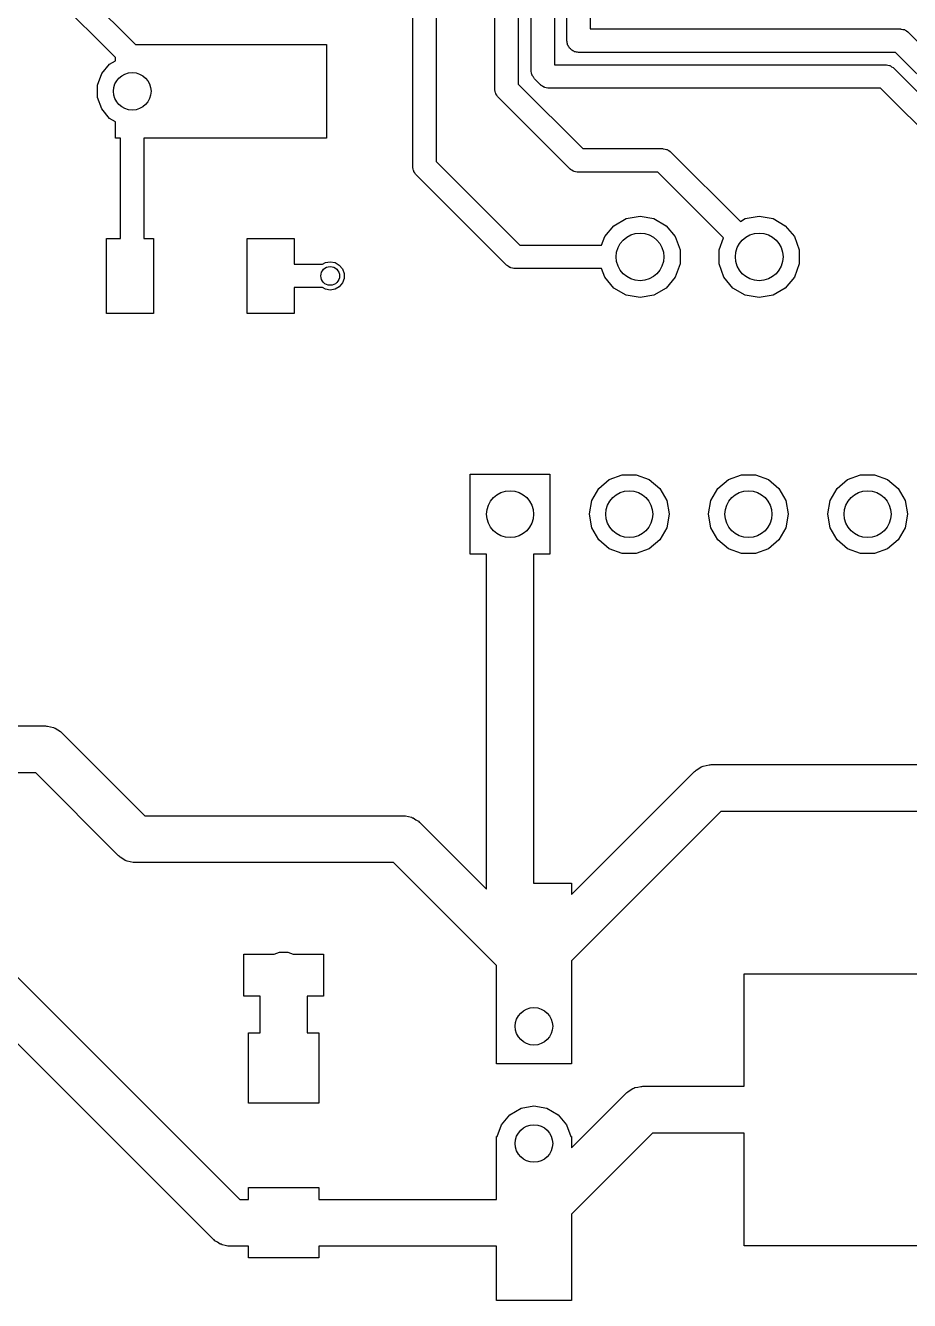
# Model space of a CAD drawing. Extents: x 10 to 287, y -200 to -10.
# Drawn here: x 101.56 to 120.4, y -108.72 to -81.53 of the extents above; entities that cross this region are included whole.
import ezdxf

# ---------------------------------------------------------------- set-up
doc = ezdxf.new("R2010")
doc.units = 0
doc.header["$MEASUREMENT"] = 0
doc.layers.add('BLACK', color=7, linetype='CONTINUOUS')

msp = doc.modelspace()

# ---------------------------------------------------------------- linework, layer by layer
at = {"layer": 'Black'}
for p, q in [((113.597, -74.7395), (113.597, -81.6015)), ((113.097, -81.8515), (113.097, -74.9895)), ((112.835, -75.565), (112.835, -82.3635)), ((112.335, -82.4865), (112.335, -75.77)), ((112.061, -76.3892), (112.061, -82.7766)), ((111.561, -82.8802), (111.561, -76.57)), ((109.812, -84.535), (109.812, -77.395)), ((110.312, -77.395), (110.312, -84.4314)), ((102.212, -80.2429), (103.9, -81.931)), ((103.473, -82.2111), (101.785, -80.5233)), ((113.597, -81.6015), (120.206, -81.6015)), ((120.206, -81.6015), (120.216, -81.6034)), ((120.216, -81.6034), (120.227, -81.6025)), ((120.227, -81.6025), (120.259, -81.6109)), ((120.259, -81.6109), (120.291, -81.6166)), ((120.291, -81.6166), (120.301, -81.6221)), ((120.301, -81.6221), (120.311, -81.6249)), ((120.311, -81.6249), (120.338, -81.6437)), ((120.338, -81.6437), (120.366, -81.66)), ((120.366, -81.66), (120.373, -81.6684)), ((120.373, -81.6684), (120.382, -81.6747)), ((120.382, -81.6747), (126.097, -87.3897)), ((103.9, -81.931), (107.973, -81.931)), ((107.973, -81.931), (107.973, -83.931)), ((113.101, -81.873), (113.097, -81.8515)), ((113.101, -81.8949), (113.101, -81.873)), ((113.109, -81.9155), (113.101, -81.8949)), ((113.113, -81.937), (113.109, -81.9155)), ((113.124, -81.9559), (113.113, -81.937)), ((113.131, -81.9765), (113.124, -81.9559)), ((113.145, -81.9933), (113.131, -81.9765)), ((113.156, -82.0122), (113.145, -81.9933)), ((113.173, -82.0263), (113.156, -82.0122)), ((113.187, -82.043), (113.173, -82.0263)), ((113.206, -82.0539), (113.187, -82.043)), ((113.222, -82.068), (113.206, -82.0539)), ((113.243, -82.0755), (113.222, -82.068)), ((113.262, -82.0864), (113.243, -82.0755)), ((113.284, -82.0902), (113.262, -82.0864)), ((113.304, -82.0977), (113.284, -82.0902)), ((113.326, -82.0977), (113.304, -82.0977)), ((113.347, -82.1015), (113.326, -82.0977)), ((120.102, -82.1015), (113.347, -82.1015)), ((125.67, -87.6701), (120.102, -82.1015)), ((103.181, -82.5546), (103.349, -82.3543)), ((103.349, -82.3543), (103.473, -82.2827)), ((103.473, -82.2827), (103.473, -82.2111)), ((112.835, -82.3635), (119.888, -82.3635)), ((119.888, -82.3635), (119.899, -82.3654)), ((119.899, -82.3654), (119.91, -82.3645)), ((119.91, -82.3645), (119.941, -82.3729)), ((119.941, -82.3729), (119.974, -82.3786)), ((119.974, -82.3786), (119.983, -82.3841)), ((103.092, -82.8003), (103.181, -82.5546)), ((112.337, -82.4973), (112.335, -82.4865)), ((112.336, -82.5083), (112.337, -82.4973)), ((112.345, -82.5398), (112.336, -82.5083)), ((112.351, -82.572), (112.345, -82.5398)), ((112.356, -82.5815), (112.351, -82.572)), ((112.359, -82.5922), (112.356, -82.5815)), ((112.378, -82.6189), (112.359, -82.5922)), ((112.394, -82.6472), (112.378, -82.6189)), ((112.402, -82.6543), (112.394, -82.6472)), ((112.409, -82.6633), (112.402, -82.6543)), ((119.983, -82.3841), (119.994, -82.3869)), ((119.994, -82.3869), (120.02, -82.4057)), ((120.02, -82.4057), (120.049, -82.422)), ((120.049, -82.422), (120.056, -82.4304)), ((120.056, -82.4304), (120.065, -82.4367)), ((120.065, -82.4367), (123.557, -85.9292)), ((103.092, -83.0617), (103.092, -82.8003)), ((111.563, -82.891), (111.561, -82.8802)), ((111.562, -82.902), (111.563, -82.891)), ((111.57, -82.9335), (111.562, -82.902)), ((112.061, -82.7766), (113.438, -84.1542)), ((112.536, -82.7903), (112.409, -82.6633)), ((112.545, -82.7966), (112.536, -82.7903)), ((112.552, -82.805), (112.545, -82.7966)), ((112.58, -82.8213), (112.552, -82.805)), ((112.607, -82.8401), (112.58, -82.8213)), ((112.617, -82.8429), (112.607, -82.8401)), ((112.627, -82.8484), (112.617, -82.8429)), ((112.659, -82.8541), (112.627, -82.8484)), ((112.691, -82.8625), (112.659, -82.8541)), ((112.702, -82.8616), (112.691, -82.8625)), ((112.712, -82.8635), (112.702, -82.8616)), ((119.784, -82.8635), (112.712, -82.8635)), ((123.13, -86.2096), (119.784, -82.8635)), ((103.181, -83.3074), (103.092, -83.0617)), ((111.576, -82.9657), (111.57, -82.9335)), ((111.581, -82.9752), (111.576, -82.9657)), ((111.584, -82.9859), (111.581, -82.9752)), ((111.603, -83.0126), (111.584, -82.9859)), ((111.619, -83.0409), (111.603, -83.0126)), ((111.628, -83.048), (111.619, -83.0409)), ((111.634, -83.057), (111.628, -83.048)), ((113.158, -84.581), (111.634, -83.057)), ((103.349, -83.5077), (103.181, -83.3074)), ((103.473, -83.5793), (103.349, -83.5077)), ((103.473, -83.931), (103.473, -83.5793)), ((103.583, -83.931), (103.473, -83.931)), ((103.583, -86.068), (103.583, -83.931)), ((107.973, -83.931), (104.083, -83.931)), ((104.083, -83.931), (104.083, -86.068)), ((113.438, -84.1542), (115.138, -84.1542)), ((115.138, -84.1542), (115.149, -84.1561)), ((115.149, -84.1561), (115.16, -84.1552)), ((115.16, -84.1552), (115.192, -84.1636)), ((115.192, -84.1636), (115.224, -84.1693)), ((115.224, -84.1693), (115.233, -84.1748)), ((115.233, -84.1748), (115.244, -84.1776)), ((115.244, -84.1776), (115.271, -84.1964)), ((115.271, -84.1964), (115.299, -84.2127)), ((115.299, -84.2127), (115.306, -84.2211)), ((115.306, -84.2211), (115.315, -84.2274)), ((115.315, -84.2274), (116.795, -85.7072)), ((109.814, -84.5458), (109.812, -84.535)), ((109.813, -84.5568), (109.814, -84.5458)), ((109.821, -84.5883), (109.813, -84.5568)), ((110.312, -84.4314), (112.092, -86.2116)), ((109.827, -84.6205), (109.821, -84.5883)), ((109.833, -84.63), (109.827, -84.6205)), ((109.835, -84.6407), (109.833, -84.63)), ((109.854, -84.6674), (109.835, -84.6407)), ((109.87, -84.6957), (109.854, -84.6674)), ((109.879, -84.7028), (109.87, -84.6957)), ((109.885, -84.7118), (109.879, -84.7028)), ((111.812, -86.6384), (109.885, -84.7118)), ((113.167, -84.5873), (113.158, -84.581)), ((113.174, -84.5957), (113.167, -84.5873)), ((113.202, -84.612), (113.174, -84.5957)), ((113.229, -84.6308), (113.202, -84.612)), ((113.24, -84.6336), (113.229, -84.6308)), ((113.249, -84.6391), (113.24, -84.6336)), ((113.281, -84.6448), (113.249, -84.6391)), ((113.313, -84.6532), (113.281, -84.6448)), ((113.324, -84.6523), (113.313, -84.6532)), ((113.335, -84.6542), (113.324, -84.6523)), ((115.035, -84.6542), (113.335, -84.6542)), ((116.435, -86.0547), (115.035, -84.6542)), ((114.359, -85.647), (114.656, -85.5947)), ((114.656, -85.5947), (114.952, -85.647)), ((116.899, -85.647), (117.196, -85.5947)), ((117.196, -85.5947), (117.492, -85.647)), ((113.905, -86.0282), (114.098, -85.7975)), ((114.098, -85.7975), (114.359, -85.647)), ((114.952, -85.647), (115.213, -85.7975)), ((115.213, -85.7975), (115.406, -86.0282)), ((116.795, -85.7072), (116.899, -85.647)), ((117.492, -85.647), (117.753, -85.7975)), ((117.753, -85.7975), (117.946, -86.0282)), ((103.283, -87.668), (103.283, -86.068)), ((103.283, -86.068), (103.583, -86.068)), ((104.083, -86.068), (104.283, -86.068)), ((104.283, -86.068), (104.283, -87.668)), ((106.283, -87.668), (106.283, -86.068)), ((106.283, -86.068), (107.283, -86.068)), ((107.283, -86.068), (107.283, -86.618)), ((113.838, -86.2116), (113.905, -86.0282)), ((115.406, -86.0282), (115.509, -86.3111)), ((116.342, -86.3111), (116.435, -86.0547)), ((117.946, -86.0282), (118.049, -86.3111)), ((112.092, -86.2116), (113.838, -86.2116)), ((115.509, -86.3111), (115.509, -86.6121)), ((116.342, -86.6121), (116.342, -86.3111)), ((118.049, -86.3111), (118.049, -86.6121)), ((107.283, -86.618), (107.891, -86.618)), ((107.891, -86.618), (107.949, -86.585)), ((107.949, -86.585), (108.052, -86.5669)), ((108.052, -86.5669), (108.155, -86.585)), ((108.155, -86.585), (108.245, -86.6373)), ((108.245, -86.6373), (108.312, -86.7174)), ((108.312, -86.7174), (108.348, -86.8157)), ((111.821, -86.6447), (111.812, -86.6384)), ((111.828, -86.6531), (111.821, -86.6447)), ((111.856, -86.6694), (111.828, -86.6531)), ((111.883, -86.6882), (111.856, -86.6694)), ((111.894, -86.691), (111.883, -86.6882)), ((111.903, -86.6965), (111.894, -86.691)), ((111.935, -86.7022), (111.903, -86.6965)), ((111.967, -86.7106), (111.935, -86.7022)), ((111.978, -86.7097), (111.967, -86.7106)), ((111.989, -86.7116), (111.978, -86.7097)), ((113.838, -86.7116), (111.989, -86.7116)), ((113.905, -86.895), (113.838, -86.7116)), ((115.509, -86.6121), (115.406, -86.895)), ((116.445, -86.895), (116.342, -86.6121)), ((118.049, -86.6121), (117.946, -86.895)), ((108.348, -86.9203), (108.312, -87.0186)), ((108.348, -86.8157), (108.348, -86.9203)), ((114.098, -87.1257), (113.905, -86.895)), ((115.406, -86.895), (115.213, -87.1257)), ((116.638, -87.1257), (116.445, -86.895)), ((117.946, -86.895), (117.753, -87.1257)), ((107.891, -87.118), (107.283, -87.118)), ((107.283, -87.118), (107.283, -87.668)), ((107.949, -87.151), (107.891, -87.118)), ((108.052, -87.1691), (107.949, -87.151)), ((108.155, -87.151), (108.052, -87.1691)), ((108.245, -87.0987), (108.155, -87.151)), ((108.312, -87.0186), (108.245, -87.0987)), ((114.359, -87.2762), (114.098, -87.1257)), ((114.656, -87.3285), (114.359, -87.2762)), ((114.952, -87.2762), (114.656, -87.3285)), ((115.213, -87.1257), (114.952, -87.2762)), ((116.899, -87.2762), (116.638, -87.1257)), ((117.196, -87.3285), (116.899, -87.2762)), ((117.492, -87.2762), (117.196, -87.3285)), ((117.753, -87.1257), (117.492, -87.2762)), ((104.283, -87.668), (103.283, -87.668)), ((107.283, -87.668), (106.283, -87.668)), ((111.037, -92.798), (111.037, -91.098)), ((111.037, -91.098), (112.737, -91.098)), ((112.737, -91.098), (112.737, -92.798)), ((113.776, -91.3984), (114.002, -91.2086)), ((114.002, -91.2086), (114.279, -91.1077)), ((114.279, -91.1077), (114.575, -91.1077)), ((114.575, -91.1077), (114.852, -91.2086)), ((114.852, -91.2086), (115.078, -91.3984)), ((116.316, -91.3984), (116.542, -91.2086)), ((116.542, -91.2086), (116.819, -91.1077)), ((116.819, -91.1077), (117.115, -91.1077)), ((117.115, -91.1077), (117.392, -91.2086)), ((117.392, -91.2086), (117.618, -91.3984)), ((118.856, -91.3984), (119.082, -91.2086)), ((119.082, -91.2086), (119.359, -91.1077)), ((119.359, -91.1077), (119.655, -91.1077)), ((119.655, -91.1077), (119.932, -91.2086)), ((119.932, -91.2086), (120.158, -91.3984)), ((113.628, -91.654), (113.776, -91.3984)), ((115.078, -91.3984), (115.226, -91.654)), ((116.168, -91.654), (116.316, -91.3984)), ((117.618, -91.3984), (117.766, -91.654)), ((118.708, -91.654), (118.856, -91.3984)), ((120.158, -91.3984), (120.306, -91.654)), ((113.577, -91.9448), (113.628, -91.654)), ((115.226, -91.654), (115.277, -91.9448)), ((116.117, -91.9448), (116.168, -91.654)), ((117.766, -91.654), (117.817, -91.9448)), ((118.657, -91.9448), (118.708, -91.654)), ((120.306, -91.654), (120.357, -91.9448)), ((113.577, -91.9512), (113.577, -91.9448)), ((113.628, -92.242), (113.577, -91.9512)), ((115.277, -91.9512), (115.226, -92.242)), ((115.277, -91.9448), (115.277, -91.9512)), ((116.117, -91.9512), (116.117, -91.9448)), ((116.168, -92.242), (116.117, -91.9512)), ((117.817, -91.9512), (117.766, -92.242)), ((117.817, -91.9448), (117.817, -91.9512)), ((118.657, -91.9512), (118.657, -91.9448)), ((118.708, -92.242), (118.657, -91.9512)), ((120.357, -91.9512), (120.306, -92.242)), ((120.357, -91.9448), (120.357, -91.9512)), ((113.776, -92.4976), (113.628, -92.242)), ((115.226, -92.242), (115.078, -92.4976)), ((116.316, -92.4976), (116.168, -92.242)), ((117.766, -92.242), (117.618, -92.4976)), ((118.856, -92.4976), (118.708, -92.242)), ((120.306, -92.242), (120.158, -92.4976)), ((114.002, -92.6874), (113.776, -92.4976)), ((114.279, -92.7883), (114.002, -92.6874)), ((114.852, -92.6874), (114.575, -92.7883)), ((115.078, -92.4976), (114.852, -92.6874)), ((116.542, -92.6874), (116.316, -92.4976)), ((116.819, -92.7883), (116.542, -92.6874)), ((117.392, -92.6874), (117.115, -92.7883)), ((117.618, -92.4976), (117.392, -92.6874)), ((119.082, -92.6874), (118.856, -92.4976)), ((119.359, -92.7883), (119.082, -92.6874)), ((119.932, -92.6874), (119.655, -92.7883)), ((120.158, -92.4976), (119.932, -92.6874)), ((111.387, -92.798), (111.037, -92.798)), ((111.387, -99.9484), (111.387, -92.798)), ((112.737, -92.798), (112.387, -92.798)), ((112.387, -92.798), (112.387, -99.817)), ((114.575, -92.7883), (114.279, -92.7883)), ((117.115, -92.7883), (116.819, -92.7883)), ((119.655, -92.7883), (119.359, -92.7883)), ((100.482, -96.4645), (101.981, -96.4645)), ((101.981, -96.4645), (102.003, -96.4683)), ((102.003, -96.4683), (102.025, -96.4664)), ((102.025, -96.4664), (102.088, -96.4833)), ((102.088, -96.4833), (102.152, -96.4947)), ((102.152, -96.4947), (102.171, -96.5057)), ((102.171, -96.5057), (102.192, -96.5113)), ((102.192, -96.5113), (102.246, -96.5488)), ((102.246, -96.5488), (102.302, -96.5815)), ((102.302, -96.5815), (102.317, -96.5983)), ((102.317, -96.5983), (102.335, -96.6109)), ((102.335, -96.6109), (104.104, -98.38)), ((115.907, -97.3743), (115.961, -97.3368)), ((115.961, -97.3368), (115.982, -97.3312)), ((115.982, -97.3312), (116.001, -97.3202)), ((116.001, -97.3202), (116.065, -97.3088)), ((116.065, -97.3088), (116.128, -97.2919)), ((116.128, -97.2919), (116.15, -97.2938)), ((116.15, -97.2938), (116.172, -97.29)), ((116.172, -97.29), (122.53, -97.29)), ((101.774, -97.4645), (100.482, -97.4645)), ((103.543, -99.2336), (101.774, -97.4645)), ((113.195, -100.06), (115.818, -97.4364)), ((115.818, -97.4364), (115.836, -97.4238)), ((115.836, -97.4238), (115.851, -97.407)), ((115.851, -97.407), (115.907, -97.3743)), ((104.104, -98.38), (107.061, -98.38)), ((107.061, -98.38), (109.611, -98.38)), ((109.611, -98.38), (109.633, -98.3838)), ((109.633, -98.3838), (109.655, -98.3819)), ((109.655, -98.3819), (109.718, -98.3988)), ((109.718, -98.3988), (109.783, -98.4102)), ((109.783, -98.4102), (109.802, -98.4212)), ((109.802, -98.4212), (109.823, -98.4268)), ((116.379, -98.29), (113.195, -101.474)), ((122.53, -98.29), (116.379, -98.29)), ((109.823, -98.4268), (109.876, -98.4643)), ((109.876, -98.4643), (109.933, -98.497)), ((109.933, -98.497), (109.947, -98.5138)), ((109.947, -98.5138), (109.965, -98.5264)), ((109.965, -98.5264), (111.387, -99.9484)), ((103.561, -99.2462), (103.543, -99.2336)), ((103.575, -99.263), (103.561, -99.2462)), ((103.632, -99.2957), (103.575, -99.263)), ((103.685, -99.3332), (103.632, -99.2957)), ((103.706, -99.3388), (103.685, -99.3332)), ((103.725, -99.3498), (103.706, -99.3388)), ((103.79, -99.3612), (103.725, -99.3498)), ((103.853, -99.3781), (103.79, -99.3612)), ((103.875, -99.3762), (103.853, -99.3781)), ((103.896, -99.38), (103.875, -99.3762)), ((107.061, -99.38), (103.896, -99.38)), ((109.404, -99.38), (107.061, -99.38)), ((111.595, -101.571), (109.404, -99.38)), ((112.387, -99.817), (113.195, -99.817)), ((113.195, -99.817), (113.195, -100.06)), ((100.927, -101.363), (106.124, -106.56)), ((106.211, -102.23), (106.211, -101.33)), ((106.211, -101.33), (106.858, -101.33)), ((106.858, -101.33), (106.974, -101.288)), ((106.974, -101.288), (107.148, -101.288)), ((107.148, -101.288), (107.264, -101.33)), ((107.264, -101.33), (107.911, -101.33)), ((107.911, -101.33), (107.911, -102.23)), ((111.595, -102.07), (111.595, -101.571)), ((113.195, -101.474), (113.195, -103.317)), ((116.874, -104.148), (116.874, -101.748)), ((116.874, -101.748), (123.274, -101.748)), ((105.563, -107.414), (100.366, -102.216)), ((106.561, -102.23), (106.211, -102.23)), ((106.561, -103.01), (106.561, -102.23)), ((107.911, -102.23), (107.561, -102.23)), ((107.561, -102.23), (107.561, -103.01)), ((111.595, -103.67), (111.595, -102.07)), ((106.311, -104.51), (106.311, -103.01)), ((106.311, -103.01), (106.561, -103.01)), ((107.561, -103.01), (107.811, -103.01)), ((107.811, -103.01), (107.811, -104.51)), ((113.195, -103.317), (113.195, -103.67)), ((113.195, -103.67), (111.595, -103.67)), ((113.195, -105.46), (114.36, -104.294)), ((114.36, -104.294), (114.378, -104.282)), ((114.378, -104.282), (114.393, -104.265)), ((114.393, -104.265), (114.449, -104.232)), ((114.449, -104.232), (114.503, -104.195)), ((114.503, -104.195), (114.524, -104.189)), ((114.524, -104.189), (114.543, -104.178)), ((114.543, -104.178), (114.607, -104.167)), ((114.607, -104.167), (114.67, -104.15)), ((114.67, -104.15), (114.692, -104.152)), ((114.692, -104.152), (114.714, -104.148)), ((114.714, -104.148), (116.874, -104.148)), ((107.811, -104.51), (106.311, -104.51)), ((111.879, -104.755), (112.12, -104.615)), ((112.12, -104.615), (112.395, -104.567)), ((112.395, -104.567), (112.67, -104.615)), ((112.67, -104.615), (112.911, -104.755)), ((111.7, -104.968), (111.879, -104.755)), ((112.911, -104.755), (113.09, -104.968)), ((111.595, -106.56), (111.595, -105.217)), ((111.595, -105.217), (111.609, -105.217)), ((111.609, -105.217), (111.7, -104.968)), ((113.09, -104.968), (113.181, -105.217)), ((113.181, -105.217), (113.195, -105.217)), ((114.921, -105.148), (113.195, -106.874)), ((113.195, -105.217), (113.195, -105.46)), ((116.874, -105.148), (114.921, -105.148)), ((116.874, -107.548), (116.874, -105.148)), ((106.124, -106.56), (106.311, -106.56)), ((106.311, -106.56), (106.311, -106.31)), ((106.311, -106.31), (107.811, -106.31)), ((107.811, -106.31), (107.811, -106.56)), ((107.811, -106.56), (111.595, -106.56)), ((113.195, -106.874), (113.195, -108.717)), ((105.581, -107.426), (105.563, -107.414)), ((105.596, -107.443), (105.581, -107.426)), ((105.652, -107.476), (105.596, -107.443)), ((105.706, -107.513), (105.652, -107.476)), ((105.727, -107.519), (105.706, -107.513)), ((105.746, -107.53), (105.727, -107.519)), ((105.81, -107.541), (105.746, -107.53)), ((105.873, -107.558), (105.81, -107.541)), ((105.895, -107.556), (105.873, -107.558)), ((105.917, -107.56), (105.895, -107.556)), ((106.311, -107.56), (105.917, -107.56)), ((106.311, -107.81), (106.311, -107.56)), ((111.595, -107.56), (107.811, -107.56)), ((107.811, -107.56), (107.811, -107.81)), ((111.595, -108.717), (111.595, -107.56)), ((120.224, -107.548), (116.874, -107.548)), ((123.274, -107.548), (120.224, -107.548)), ((107.811, -107.81), (106.311, -107.81)), ((113.195, -108.717), (111.595, -108.717))]:
    msp.add_line(p, q, dxfattribs=at)
for centre, radius in [((103.833, -82.931), 0.4), ((114.656, -86.4616), 0.508), ((117.196, -86.4616), 0.508), ((108.052, -86.868), 0.2), ((111.887, -91.948), 0.5), ((114.427, -91.948), 0.5), ((116.967, -91.948), 0.5), ((119.507, -91.948), 0.5), ((112.395, -102.87), 0.4), ((112.395, -105.37), 0.4)]:
    msp.add_circle(centre, radius, dxfattribs=at)

doc.saveas('drawing.dxf')
